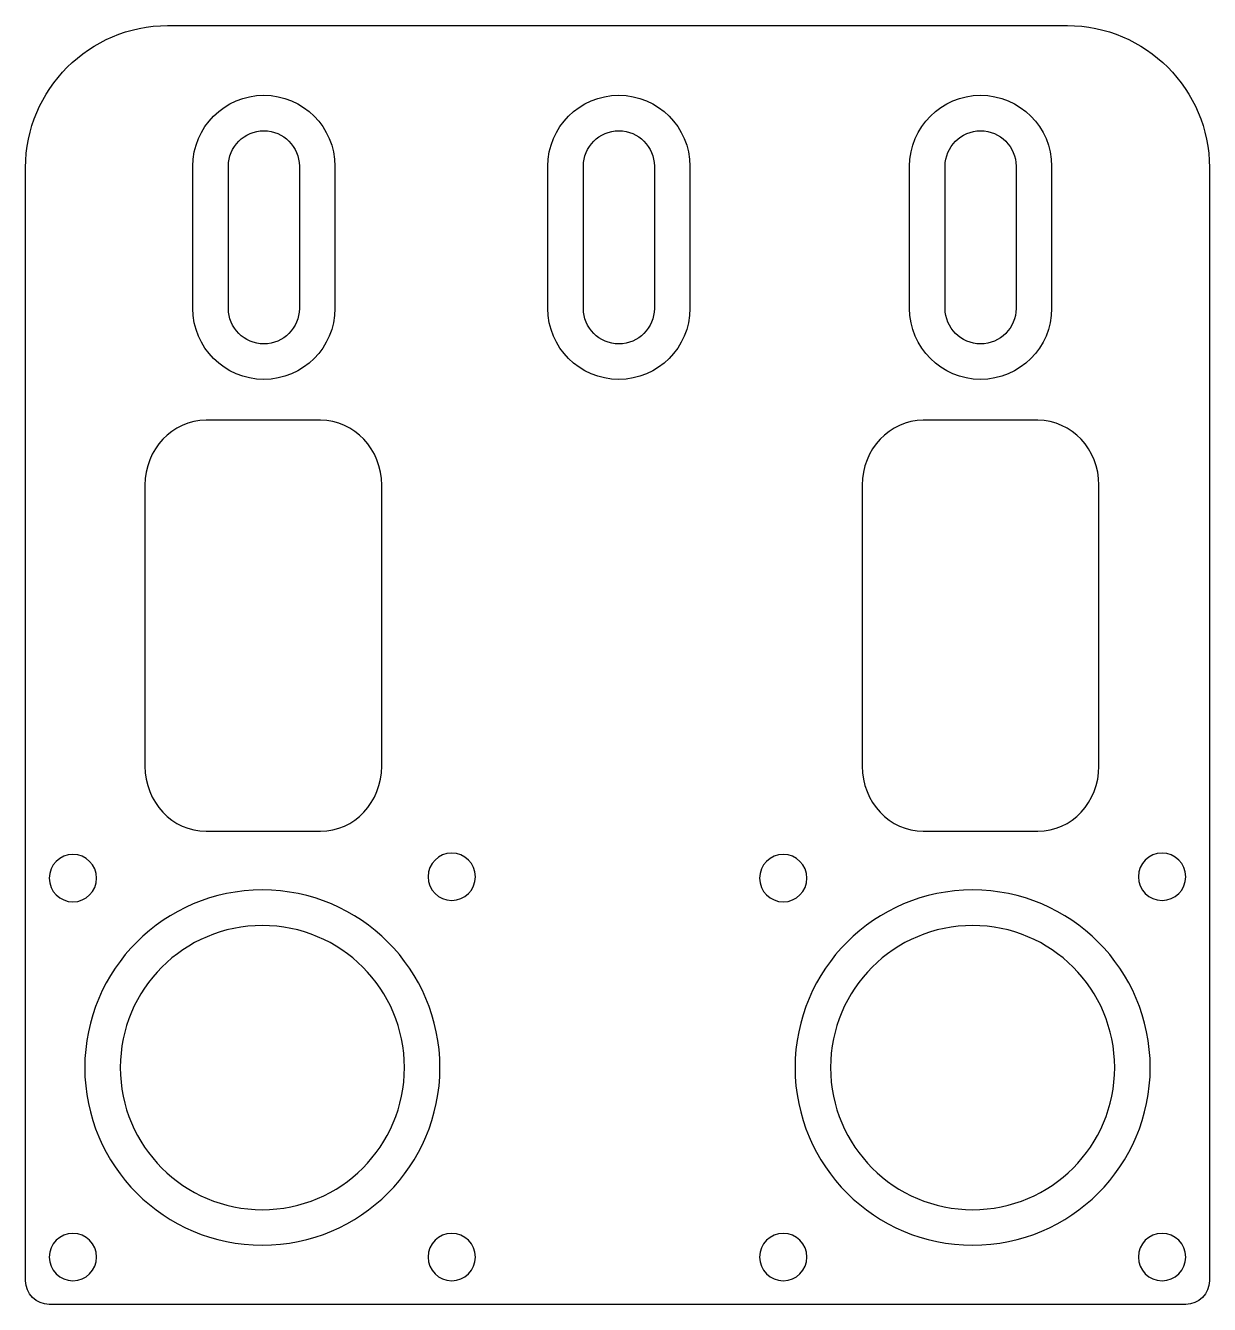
# Model space of a CAD drawing. Extents: x 0 to 50, y 0 to 54.
import ezdxf

# ---------------------------------------------------------------- set-up
doc = ezdxf.new("R2010")
doc.units = 0
doc.layers.add('LAYER_1', color=7, linetype='CONTINUOUS')

msp = doc.modelspace()

# ---------------------------------------------------------------- linework, layer by layer
at = {"layer": 'LAYER_1', "color": 7}
for points, knots in [([(50, 1), (50, 1), (50, 1.097), (50, 1.097), (50, 1.097), (50, 6.001), (50, 6.001), (50, 6.001), (50, 20), (50, 20), (50, 20), (50, 48.001), (50, 48.001), (50, 51.301), (47.3, 54.001), (44, 54.001), (44, 54.001), (6, 54.001), (6, 54.001), (2.7, 54.001), (0, 51.301), (0, 48.001), (0, 48.001), (0, 20), (0, 20), (0, 20), (0, 6.001), (0, 6.001), (0, 6.001), (0, 1), (0, 1), (0, 0.448), (0.448, 0), (1, 0), (1, 0), (1, 0), (1, 0), (1, 0), (20, 0), (20, 0), (20, 0), (20, 0.001), (20, 0.001), (20, 0.001), (30, 0.001), (30, 0.001), (30, 0.001), (30, 0), (30, 0), (30, 0), (48.869, 0), (48.869, 0), (48.869, 0), (49, 0), (49, 0), (49.552, 0), (50, 0.448), (50, 1)], [0, 0, 0, 0, 1, 1, 1, 2, 2, 2, 3, 3, 3, 4, 4, 4, 5, 5, 5, 6, 6, 6, 7, 7, 7, 8, 8, 8, 9, 9, 9, 10, 10, 10, 11, 11, 11, 12, 12, 12, 13, 13, 13, 14, 14, 14, 15, 15, 15, 16, 16, 16, 17, 17, 17, 18, 18, 18, 19, 19, 19, 19]), ([(10.064, 51.059), (8.407, 51.059), (7.064, 49.716), (7.064, 48.059), (7.064, 48.059), (7.064, 42.06), (7.064, 42.06), (7.064, 40.403), (8.407, 39.06), (10.064, 39.06), (11.721, 39.06), (13.064, 40.403), (13.064, 42.06), (13.064, 42.06), (13.064, 48.059), (13.064, 48.059), (13.064, 49.716), (11.721, 51.059), (10.064, 51.059)], [0, 0, 0, 0, 1, 1, 1, 2, 2, 2, 3, 3, 3, 4, 4, 4, 5, 5, 5, 6, 6, 6, 6]), ([(25.057, 51.059), (23.4, 51.059), (22.057, 49.716), (22.057, 48.059), (22.057, 48.059), (22.057, 42.059), (22.057, 42.059), (22.057, 40.403), (23.4, 39.059), (25.057, 39.059), (26.714, 39.059), (28.057, 40.403), (28.057, 42.059), (28.057, 42.059), (28.057, 48.059), (28.057, 48.059), (28.057, 49.716), (26.714, 51.059), (25.057, 51.059)], [0, 0, 0, 0, 1, 1, 1, 2, 2, 2, 3, 3, 3, 4, 4, 4, 5, 5, 5, 6, 6, 6, 6]), ([(40.335, 51.059), (38.679, 51.059), (37.335, 49.715), (37.335, 48.059), (37.335, 48.059), (37.335, 42.059), (37.335, 42.059), (37.335, 40.403), (38.679, 39.059), (40.335, 39.059), (41.992, 39.059), (43.335, 40.403), (43.335, 42.059), (43.335, 42.059), (43.335, 48.059), (43.335, 48.059), (43.335, 49.715), (41.992, 51.059), (40.335, 51.059)], [0, 0, 0, 0, 1, 1, 1, 2, 2, 2, 3, 3, 3, 4, 4, 4, 5, 5, 5, 6, 6, 6, 6]), ([(10.064, 49.559), (9.236, 49.559), (8.564, 48.887), (8.564, 48.059), (8.564, 48.059), (8.564, 42.059), (8.564, 42.059), (8.564, 41.231), (9.236, 40.559), (10.064, 40.559), (10.892, 40.559), (11.564, 41.231), (11.564, 42.059), (11.564, 42.059), (11.564, 48.059), (11.564, 48.059), (11.564, 48.887), (10.892, 49.559), (10.064, 49.559)], [0, 0, 0, 0, 1, 1, 1, 2, 2, 2, 3, 3, 3, 4, 4, 4, 5, 5, 5, 6, 6, 6, 6]), ([(25.057, 49.559), (24.229, 49.559), (23.557, 48.887), (23.557, 48.059), (23.557, 48.059), (23.557, 42.059), (23.557, 42.059), (23.557, 41.231), (24.229, 40.559), (25.057, 40.559), (25.885, 40.559), (26.557, 41.231), (26.557, 42.059), (26.557, 42.059), (26.557, 48.059), (26.557, 48.059), (26.557, 48.887), (25.885, 49.559), (25.057, 49.559)], [0, 0, 0, 0, 1, 1, 1, 2, 2, 2, 3, 3, 3, 4, 4, 4, 5, 5, 5, 6, 6, 6, 6]), ([(40.335, 49.559), (39.507, 49.559), (38.835, 48.887), (38.835, 48.059), (38.835, 48.059), (38.835, 42.059), (38.835, 42.059), (38.835, 41.231), (39.507, 40.559), (40.335, 40.559), (41.164, 40.559), (41.835, 41.231), (41.835, 42.059), (41.835, 42.059), (41.835, 48.059), (41.835, 48.059), (41.835, 48.887), (41.164, 49.559), (40.335, 49.559)], [0, 0, 0, 0, 1, 1, 1, 2, 2, 2, 3, 3, 3, 4, 4, 4, 5, 5, 5, 6, 6, 6, 6]), ([(15.042, 22.727), (15.042, 21.21), (13.886, 19.98), (12.461, 19.98), (12.461, 19.98), (7.622, 19.98), (7.622, 19.98), (6.197, 19.98), (5.042, 21.21), (5.042, 22.727), (5.042, 22.727), (5.042, 34.588), (5.042, 34.588), (5.042, 36.106), (6.197, 37.336), (7.622, 37.336), (7.622, 37.336), (12.461, 37.336), (12.461, 37.336), (13.886, 37.336), (15.042, 36.106), (15.042, 34.588), (15.042, 34.588), (15.042, 22.727), (15.042, 22.727)], [0, 0, 0, 0, 1, 1, 1, 2, 2, 2, 3, 3, 3, 4, 4, 4, 5, 5, 5, 6, 6, 6, 7, 7, 7, 8, 8, 8, 8]), ([(45.335, 22.727), (45.335, 21.21), (44.18, 19.98), (42.755, 19.98), (42.755, 19.98), (37.916, 19.98), (37.916, 19.98), (36.49, 19.98), (35.335, 21.21), (35.335, 22.727), (35.335, 22.727), (35.335, 34.588), (35.335, 34.588), (35.335, 36.106), (36.49, 37.336), (37.916, 37.336), (37.916, 37.336), (42.755, 37.336), (42.755, 37.336), (44.18, 37.336), (45.335, 36.106), (45.335, 34.588), (45.335, 34.588), (45.335, 22.727), (45.335, 22.727)], [0, 0, 0, 0, 1, 1, 1, 2, 2, 2, 3, 3, 3, 4, 4, 4, 5, 5, 5, 6, 6, 6, 7, 7, 7, 8, 8, 8, 8])]:
    msp.add_open_spline(points, degree=3, knots=knots, dxfattribs=at)
at = {"layer": 'LAYER_1', "color": 250}
for points in [[(3, 18), (3, 17.448), (2.552, 17), (2, 17), (1.448, 17), (1, 17.448), (1, 18), (1, 18.552), (1.448, 19), (2, 19), (2.552, 19), (3, 18.552), (3, 18)], [(19, 18.058), (19, 17.506), (18.552, 17.058), (18, 17.058), (17.448, 17.058), (17, 17.506), (17, 18.058), (17, 18.611), (17.448, 19.058), (18, 19.058), (18.552, 19.058), (19, 18.611), (19, 18.058)], [(33, 18), (33, 17.448), (32.552, 17), (32, 17), (31.448, 17), (31, 17.448), (31, 18), (31, 18.552), (31.448, 19), (32, 19), (32.552, 19), (33, 18.552), (33, 18)], [(49, 18.058), (49, 17.506), (48.552, 17.058), (48, 17.058), (47.448, 17.058), (47, 17.506), (47, 18.058), (47, 18.611), (47.448, 19.058), (48, 19.058), (48.552, 19.058), (49, 18.611), (49, 18.058)], [(17.5, 10), (17.5, 5.858), (14.142, 2.5), (10, 2.5), (5.858, 2.5), (2.5, 5.858), (2.5, 10), (2.5, 14.142), (5.858, 17.5), (10, 17.5), (14.142, 17.5), (17.5, 14.142), (17.5, 10)], [(47.5, 10), (47.5, 5.858), (44.142, 2.5), (40, 2.5), (35.858, 2.5), (32.5, 5.858), (32.5, 10), (32.5, 14.142), (35.858, 17.5), (40, 17.5), (44.142, 17.5), (47.5, 14.142), (47.5, 10)], [(16, 10), (16, 6.686), (13.314, 4), (10, 4), (6.686, 4), (4, 6.686), (4, 10), (4, 13.314), (6.686, 16), (10, 16), (13.314, 16), (16, 13.314), (16, 10)], [(46, 10), (46, 6.686), (43.314, 4), (40, 4), (36.686, 4), (34, 6.686), (34, 10), (34, 13.314), (36.686, 16), (40, 16), (43.314, 16), (46, 13.314), (46, 10)], [(3, 2), (3, 1.448), (2.552, 1), (2, 1), (1.448, 1), (1, 1.448), (1, 2), (1, 2.552), (1.448, 3), (2, 3), (2.552, 3), (3, 2.552), (3, 2)], [(19, 2), (19, 1.448), (18.552, 1), (18, 1), (17.448, 1), (17, 1.448), (17, 2), (17, 2.552), (17.448, 3), (18, 3), (18.552, 3), (19, 2.552), (19, 2)], [(33, 2), (33, 1.448), (32.552, 1), (32, 1), (31.448, 1), (31, 1.448), (31, 2), (31, 2.552), (31.448, 3), (32, 3), (32.552, 3), (33, 2.552), (33, 2)], [(49, 2), (49, 1.448), (48.552, 1), (48, 1), (47.448, 1), (47, 1.448), (47, 2), (47, 2.552), (47.448, 3), (48, 3), (48.552, 3), (49, 2.552), (49, 2)]]:
    msp.add_open_spline(points, degree=3, knots=[0, 0, 0, 0, 1, 1, 1, 2, 2, 2, 3, 3, 3, 4, 4, 4, 4], dxfattribs=at)

doc.saveas('drawing.dxf')
